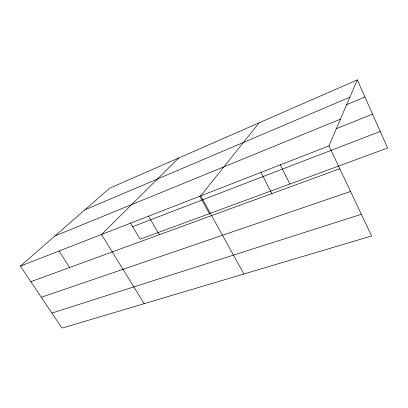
<?xml version="1.0" encoding="UTF-8"?>
<svg xmlns="http://www.w3.org/2000/svg" width="408" height="408" viewBox="0 0 408 408"><rect width="100%" height="100%" fill="white"/><g stroke="black" fill="none" stroke-linecap="round" stroke-linejoin="round"><path stroke-width="0.61" d="M328.96 145.911L371.632 235.972L61.99 328.129L20.4 266.082L328.96 145.911L357.301 79.871L387.6 148.012L140.102 239.165L130.397 222.926M259.111 122.823L200.705 195.86L243.877 273.992M178.653 158.018L101.526 234.488L144.162 303.669M20.4 266.082L109.655 188.195L357.301 79.871M84.818 209.87L349.86 97.211M346.29 104.81L364.915 96.992M54.871 236.002L340.445 119.151M336.085 128.775L372.53 114.118M132.666 226.715L380.241 131.463M30.85 281.673L339.782 168.749M41.305 297.264L350.538 191.454M51.892 313.058L361.366 214.302M59.032 251.037L69.635 267.495M148.507 216.194L159.35 234.702M199.803 196.258L209.416 213.639M260.936 172.406L271.845 193.581M280.163 164.654L289.894 183.998"/></g></svg>
